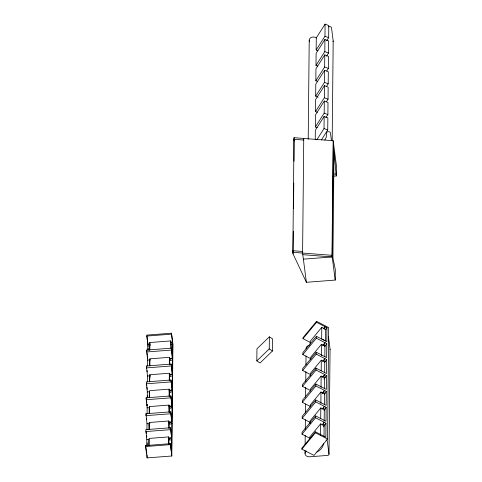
<?xml version="1.0" encoding="UTF-8"?>
<svg xmlns="http://www.w3.org/2000/svg" width="482" height="482" viewBox="0 0 482 482"><rect width="100%" height="100%" fill="white"/><g stroke="black" fill="none" stroke-linecap="round" stroke-linejoin="round"><path stroke-width="0.72" d="M147.739 350.077L147.799 344.178L146.757 335.104L171.465 333.201L172.942 344.57L171.809 456.002L147.1 457.9L145.624 446.531L145.636 445.573L170.345 443.675L171.61 453.417L171.755 439.409L170.508 427.757L145.799 429.655L146.829 439.686L146.775 445.585M146.932 429.667L146.992 423.768L145.956 413.737L170.67 411.839L171.935 421.581L172.074 407.573L170.827 395.921L146.118 397.819L147.155 407.85L147.094 413.749M147.257 397.831L147.317 391.932L146.281 381.901L170.99 380.003L172.255 389.745L172.399 375.737L171.152 364.085L146.444 365.983L147.474 376.014L147.42 381.913M147.576 365.995L147.637 360.096L146.6 350.065L171.315 348.167L172.58 357.909L172.719 343.901L171.465 333.201M146.715 451.483L146.691 453.695L145.636 445.573M147.191 404.464L147.173 405.94L146.98 404.464M147.673 356.71L147.655 358.186L147.468 356.71M147.1 457.9L147.131 454.888M147.227 445.856L147.257 442.844M147.715 397.668L147.733 395.409M148.191 350.233L148.215 347.98M149.655 350.48L149.733 342.533L170.839 340.913C171.496 351.878 173.177 362.783 172.417 373.827L171.152 364.085M148.83 445.41L148.884 440.168M148.992 429.492L149.046 424.25L149.257 425.871M149.155 413.574L149.209 408.332M149.318 397.656L149.366 392.414M149.474 381.738L149.528 376.496L149.739 378.117M149.637 365.82L149.691 360.572M149.8 349.902L149.854 344.654M149.059 445.531L149.131 438.415L168.694 436.909L169.074 444.428M149.221 429.619L149.293 422.497L168.857 420.991L169.236 428.51M149.378 413.701L149.456 406.579L169.019 405.073L169.393 412.592M149.547 397.777L149.619 390.661L169.176 389.155L169.556 396.674M149.703 381.865L149.775 374.743L169.339 373.237L169.718 380.756M149.866 365.946L149.938 358.825L169.501 357.319L169.881 364.838M168.622 444.024L168.694 436.909M168.784 428.106L168.857 420.991M168.947 412.188L169.019 405.073M169.104 396.27L169.176 389.155M169.266 380.352L169.339 373.237M169.429 364.434L169.501 357.319M170.767 348.137L170.839 340.913M171.809 456.002L170.345 443.675M170.508 427.757L171.773 437.499L171.911 423.491L170.67 411.839M170.827 395.921L172.092 405.663L172.237 391.655L170.99 380.003M256.828 360.898L256.948 348.799L269.366 336.828L272.577 338.9L272.451 350.998L260.039 362.97L256.828 360.898L269.245 348.926L269.366 336.828M336.267 175.972L334.014 151.74L332.935 258.075L335.321 269.571L335.213 280.078L306.383 282.295L293.062 253.942L292.851 252.315L294.014 137.701L333.158 140.696L336.376 165.465L336.267 175.972L333.176 176.207M293.062 253.942L293.291 231.27M293.52 208.682L293.779 183.082M294.002 161.247L294.014 137.701M303.75 138.448L302.588 253.062L306.383 282.295M301.877 449.134L301.883 448.176L315.433 431.818L325.844 437.192L325.983 423.184L315.571 417.804L315.596 415.894L326.001 421.274L326.145 407.266L315.734 401.886L315.752 399.976L326.163 405.356L326.308 391.348L315.897 385.968L315.915 384.058L326.326 389.438L326.465 375.43L316.059 370.049L316.078 368.14L326.489 373.52L326.627 359.512L316.216 354.131L316.24 352.222L326.645 357.602L326.79 343.594L316.379 338.213L316.397 336.303L326.808 341.684L326.953 327.676L316.541 322.295L316.553 321.343L328.694 327.615L327.567 439.048L314.023 455.406L301.877 449.134L315.421 432.77L315.433 431.818M310.034 438.307L302.027 434.168L302.045 432.258L315.596 415.894M310.197 422.389L302.19 418.249L302.208 416.34L315.752 399.976M310.36 406.471L302.347 402.331L302.371 400.422L315.915 384.058M310.516 390.553L302.509 386.413L302.527 384.503L316.078 368.14M310.679 374.635L302.672 370.495L302.69 368.585L316.24 352.222M310.842 358.716L302.835 354.577L302.853 352.667L316.397 336.303M310.336 342.449L302.997 338.659L303.003 337.701L316.553 321.343M305.028 453.49L305.058 450.489M305.124 444.488L305.214 435.481M305.275 429.48L305.371 419.72M305.443 412.966L305.534 403.964M305.6 397.21L305.696 387.456M305.763 381.449L305.859 371.694M305.925 364.94L306.016 355.933M308.215 139.256L309.215 40.193M310.185 344.184L310.215 341.298L321.783 327.32L325.687 329.339L325.573 340.894L321.669 338.876L321.783 327.32M309.914 438.915L309.932 436.782L320.657 423.829L324.127 425.624L324.018 436.294M310.065 423.708L310.095 420.864L320.819 407.911L324.29 409.706L324.175 421.087M310.233 407.079L310.257 404.946L320.982 391.993L324.452 393.782L324.344 404.458M310.396 391.161L310.42 389.028L321.145 376.074L324.615 377.864L324.507 388.54M310.553 375.954L310.577 373.11L321.301 360.156L324.772 361.946L324.663 372.622M310.721 359.325L310.739 357.192L321.464 344.238L324.934 346.028L324.826 356.704M315.24 139.497L315.33 130.248L324.151 116.427L327.856 117.903L327.73 130.001L321.319 140.057M317.216 127.7L315.367 126.959L315.487 114.861L324.308 101.039L328.007 102.515L327.887 114.614L325.88 117.759M317.373 112.312L315.523 111.571L315.644 99.473L324.464 85.651L328.164 87.128L328.043 99.226L326.441 101.738M318.144 97.171L315.68 96.183L315.8 84.085L324.621 70.264L328.32 71.74L328.2 83.838L326.597 86.35M317.686 81.536L315.837 80.795L315.957 68.697L324.778 54.876L328.477 56.352L328.356 68.45L326.754 70.962M317.843 66.148L315.993 65.407L316.114 53.309L324.934 39.488L328.634 40.964L328.513 53.062L326.507 56.207M317.993 50.761L316.144 50.02L316.27 37.921L325.091 24.1L328.79 25.576L328.664 37.674L326.663 40.819M320.542 435.216L320.657 423.829M320.711 418.587L320.819 407.911M320.867 403.38L320.982 391.993M321.03 387.462L321.145 376.074M321.199 370.827L321.301 360.156M321.349 355.626L321.464 344.238M316.813 139.834L324.031 128.525L324.151 116.427M315.367 126.959L324.187 113.137L324.308 101.039M315.523 111.571L324.344 97.75L324.464 85.651M315.68 96.183L324.5 82.362L324.621 70.264M315.837 80.795L324.657 66.974L324.778 54.876M315.993 65.407L324.808 51.586L324.934 39.488M316.144 50.02L324.964 36.198L325.091 24.1M329.001 454.261L330.068 349.203M332.176 140.774L333.189 40.97M335.213 280.078L331.996 255.309L333.158 140.696M303.377 259.153L332.206 256.936L333.369 142.323M325.814 329.676L326.953 327.676M322.976 345.835L325.055 342.696L322.717 345.522M324.711 346.733L326.79 343.594M324.555 362.651L326.627 359.512M323.922 379.135L326.465 375.43M322.494 393.589L324.573 390.45L322.235 393.276M324.229 394.487L326.308 391.348M324.067 410.405L326.145 407.266M323.44 426.889L325.983 423.184M302.997 338.659L316.541 322.295M323.814 328.471L325.217 326.778L324.079 328.778L325.236 329.375M302.835 354.577L316.379 338.213M302.672 370.495L316.216 354.131M322.56 361.44L324.892 358.614L323.759 360.614L325.495 361.512M302.509 386.413L316.059 370.049M322.398 377.358L324.729 374.532L323.597 376.532L325.332 377.43M302.347 402.331L315.897 385.968M302.19 418.249L315.734 401.886M322.072 409.194L324.41 406.374L323.277 408.375L325.007 409.266M302.027 434.168L315.571 417.804M321.916 425.112L324.247 422.292L323.115 424.293L324.85 425.184M171.134 342.81L172.508 342.28L171.014 342.395M170.652 344.696L172.719 343.901M172.556 359.819L170.495 360.614L170.285 358.994L172.345 358.198L169.351 358.427M172.399 375.737L170.333 376.532L170.122 374.912L172.188 374.116L169.194 374.345M172.237 391.655L170.17 392.45L169.959 390.83L172.026 390.034L169.031 390.263M172.074 407.573L170.007 408.368L169.797 406.748L171.863 405.952L168.869 406.181M171.911 423.491L169.851 424.287L169.64 422.666L171.7 421.871L168.706 422.099M171.755 439.409L169.688 440.205L169.477 438.584L171.544 437.789L168.543 438.018M333.532 174.135L336.002 173.942M146.745 336.056L171.453 334.159M147.799 344.178L150.047 344.003M146.582 351.974L171.291 350.077M147.637 360.096L149.884 359.921M146.42 367.893L171.134 365.995M147.474 376.014L150.474 375.785M146.263 383.811L170.971 381.913M147.317 391.932L149.565 391.758M146.1 399.729L170.809 397.831M147.155 407.85L149.402 407.682M145.938 415.647L170.646 413.749M146.992 423.768L149.986 423.539M145.775 431.565L170.489 429.667M146.829 439.686L149.077 439.518M145.624 446.531L170.333 444.633M303.732 140.039L293.996 139.298L294.207 140.919M302.606 251.471L292.869 250.724L293.08 252.351M292.851 252.315L331.996 255.309M302.798 254.683L332.206 256.936M324.964 36.198L328.664 37.674M324.808 51.586L328.513 53.062M324.657 66.974L328.356 68.45M324.5 82.362L328.2 83.838M324.344 97.75L328.043 99.226M324.187 113.137L327.887 114.614M324.031 128.525L327.73 130.001M323.922 344.696L325.657 345.594M323.434 392.45L325.169 393.348M315.421 432.77L327.567 439.048M269.245 348.926L272.451 350.998M331.459 140.786L330.429 132.845A1.554 1.223 0.6 0 0 328.73 131.743L327.844 131.809A1.554 1.223 0.6 0 0 326.465 133.189A13.61 10.731 0.6 0 1 324.741 140.039M328.465 336.737L330.062 349.01A1.554 1.223 0.6 0 1 329.965 349.577M149.733 342.533L150.113 345.461M149.938 358.825L150.107 360.12M146.938 336.526L148.233 346.474M146.6 350.065L146.793 351.541M146.986 353.017L147.275 355.234M149.775 374.743L150.113 377.34M146.444 365.983L146.727 368.2M147.016 370.411L147.209 371.887M146.57 384.118L146.757 385.594M146.95 387.07L147.239 389.287M149.456 406.579L149.625 407.88M146.118 397.819L146.311 399.295M146.504 400.771L146.793 402.988M149.293 422.497L149.631 425.094M145.956 413.737L146.245 415.954M146.534 418.171L146.727 419.647M146.082 431.872L146.275 433.348M146.564 435.565L146.757 437.041M306.142 348.98A4.139 3.266 0.6 0 1 309.366 345.293M306.45 451.074A4.139 3.266 0.6 0 0 305.371 454.833A4.139 3.266 0.6 0 0 309.589 456.791L327.609 455.406A1.554 1.223 0.6 0 0 328.995 454.074L327.308 441.078A1.554 1.223 0.6 0 0 326.091 440M323.422 443.789A13.61 10.731 0.6 0 1 316.927 452.032M309.709 41.783A4.139 3.266 0.6 0 1 310.908 37.608A4.139 3.266 0.6 0 1 316.325 37.988M332.839 41.669A1.554 1.223 0.6 0 0 333.183 40.777L331.496 27.781A1.554 1.223 0.6 0 0 329.79 26.685L328.911 26.751A1.554 1.223 0.6 0 0 328.429 26.847"/></g></svg>
